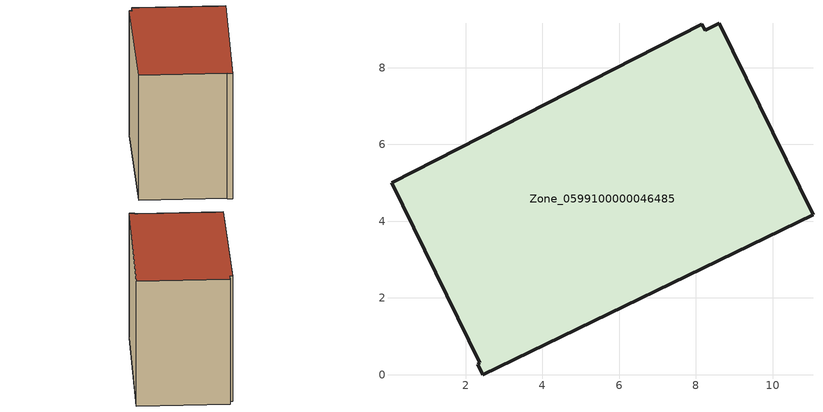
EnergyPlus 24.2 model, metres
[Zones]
Zone_0599100000046485
 floor ground (C_G): 0.07,5.01 8.15,9.12 8.25,8.97 8.61,9.15 11.05,4.17 2.45,0 2.31,0.28 2.37,0.31 z0.38
 wall outside (C_F): 11.05,4.17 8.61,9.15 8.25,8.97 8.15,9.12 0.07,5.01 2.37,0.31 2.31,0.28 2.45,0 11.05,4.17 z0.38:8.49
 roof outside (C_R): 8.15,9.12 0.07,5.01 2.37,0.31 2.31,0.28 2.45,0 11.05,4.17 8.61,9.15 8.25,8.97 z8.49
[BUILDING]
Pand.0599100000046485: North Axis=0; Terrain=City; Loads Convergence Tolerance Value=0.04; Temperature Convergence Tolerance Value=0.4; Solar Distribution=FullExterior; Maximum Number of Warmup Days=25; Minimum Number of Warmup Days=1
[Site:Location]
Rotterdam.The.Hague.AP_ZH_NLD Design_Conditions: Latitude=51.96; Longitude=4.45; Time Zone=1; Elevation=-4.5
[SITE:GROUNDTEMPERATURE:BUILDINGSURFACE]
18, 18, 18, 18, 18, 18, 18, 18, 18, 18, 18, 18
[MATERIAL] Thermal Absorptance=0.9; Solar Absorptance=0.7; Visible Absorptance=0.7
Name | Roughness | Thickness | Conductivity | Density | Specific Heat
G.TC.1965-1974 | MediumSmooth | 0.15 | 0.882353 | 540 | 1210
F.TC.1965-1974 | Rough | 0.3 | 0.697674 | 1920 | 840
R.TC.1965-1974 | MediumRough | 0.2 | 0.232558 | 1500 | 1000
[CONSTRUCTION]
C_G: G.TC.1965-1974
C_F: F.TC.1965-1974
C_R: R.TC.1965-1974
[ZONE]
Zone_0599100000046485: Type=1; Multiplier=1; Ceiling Height=Autocalculate; Volume=Autocalculate; Floor Area=autocalculate; Part of Total Floor Area=Yes
[ZONEINFILTRATION:DESIGNFLOWRATE]
Infil_Zone_0599100000046485: Zone or ZoneList or Space or SpaceList=Zone_0599100000046485; Schedule=AlwaysOn; Design Flow Rate Calculation Method=Flow/Area; Flow Rate per Floor Area=0.003; Constant Term Coefficient=1; Temperature Term Coefficient=0; Velocity Term Coefficient=0; Velocity Squared Term Coefficient=0
[HVACTEMPLATE:ZONE:IDEALLOADSAIRSYSTEM]
Zone_0599100000046485: Maximum Heating Supply Air Temperature=50; Minimum Cooling Supply Air Temperature=13; Maximum Heating Supply Air Humidity Ratio=0.0156; Minimum Cooling Supply Air Humidity Ratio=0.0077; Heating Limit=NoLimit; Cooling Limit=NoLimit; Dehumidification Control Type=ConstantSensibleHeatRatio; Cooling Sensible Heat Ratio=0.7; Dehumidification Setpoint=60; Humidification Control Type=None; Humidification Setpoint=30; Outdoor Air Method=None; Outdoor Air Flow Rate per Person=0.00944; Outdoor Air Flow Rate per Zone Floor Area=0; Outdoor Air Flow Rate per Zone=0; Demand Controlled Ventilation Type=None; Outdoor Air Economizer Type=NoEconomizer; Heat Recovery Type=None; Sensible Heat Recovery Effectiveness=0.7; Latent Heat Recovery Effectiveness=0.65
[ZONECONTROL:THERMOSTAT]
ThermostatControl_Zone_0599100000046485: Zone or ZoneList=Zone_0599100000046485; Control Type Schedule=DualSetpointControlType; Control 1=Thermostat_Zone_0599100000046485; Temperature Difference Between Cutout And Setpoint=0
[THERMOSTATSETPOINT:DUALSETPOINT]
Thermostat_Zone_0599100000046485: Heating Setpoint Temperature Schedule=HeatingSetpoint_Zone_0599100000046485; Cooling Setpoint Temperature Schedule=CoolingSetpoint_Zone_0599100000046485
[SCHEDULE:COMPACT]
HeatingSetpoint_Zone_0599100000046485: Through: 12/31, For: AllDays, Until: 24:00, 21
CoolingSetpoint_Zone_0599100000046485: Through: 12/31, For: AllDays, Until: 24:00, 24
DualSetpointControlType: Through: 12/31, For: AllDays, Until: 24:00, 4
AlwaysOn: Through: 12/31, For: AllDays, Until: 24:00, 1
